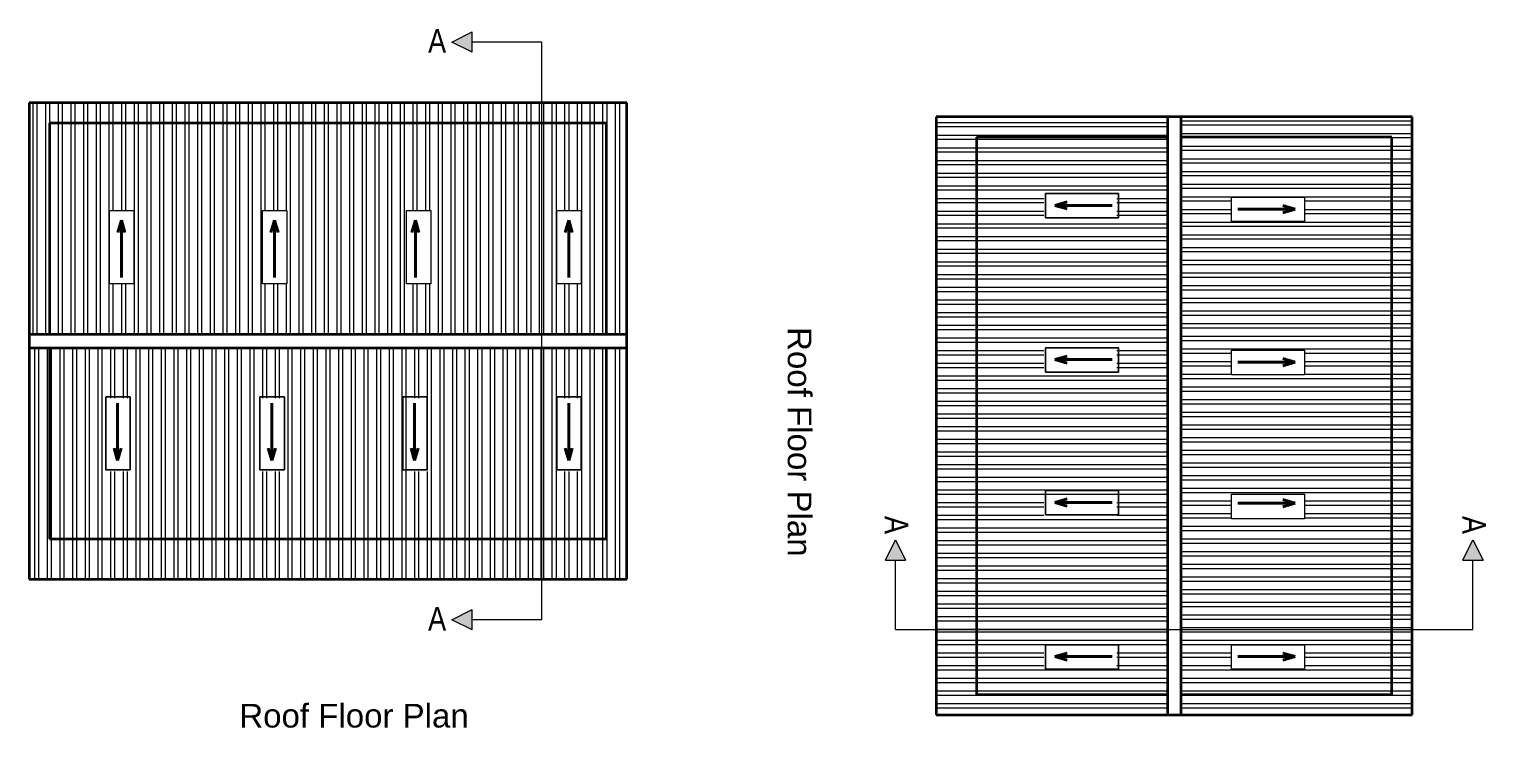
# Model space of a CAD drawing. Header units: inches. Extents: x 94889 to 364662, y -10661 to -3947.
# Drawn here: x 108059 to 108922, y -7500 to -7086 of the extents above; entities that cross this region are included whole.
import ezdxf

# ---------------------------------------------------------------- set-up
doc = ezdxf.new("R2010")
doc.units = ezdxf.units.IN
doc.header["$LTSCALE"] = 2
doc.header["$MEASUREMENT"] = 0
doc.layers.get('0').update_dxf_attribs({"linetype": 'CONTINUOUS'})
for name, color, linetype, lineweight in [('DIM_LINE', 173, 'CONTINUOUS', 20), ('door', 20, 'CONTINUOUS', 35), ('WALL - A', 1, 'CONTINUOUS', 40)]:
    doc.layers.add(name, color=color, linetype=linetype, lineweight=lineweight)
doc.styles.get("Standard").update_dxf_attribs({"font": 'ARIALN.TTF'})
pattern_1 = [(90, (3601.682, 261.018), (-7.5, 0), []), (90, (3604.182, 263.518), (-7.5, 0), [])]
pattern_2 = [(360, (116269.227, 97319.6305), (1e-15, 7.5), []), (360, (116271.727, 97317.1305), (1e-15, 7.5), [])]

msp = doc.modelspace()

# ---------------------------------------------------------------- hatches: boundary and pattern name
at = {"linetype": 'ByBlock', "lineweight": 5}
for points in [[(108309.73, -7093.76), (108321.73, -7099.76), (108321.73, -7087.76)], [(108572.44, -7388.41), (108566.44, -7400.41), (108578.44, -7400.41)], [(108914.44, -7388.41), (108908.44, -7400.41), (108920.44, -7400.41)], [(108309.73, -7435.76), (108321.73, -7441.76), (108321.73, -7429.76)]]:
    msp.add_hatch(color=7, dxfattribs=at).paths.add_polyline_path(points)
at = {"layer": 'DIM_LINE'}
h = msp.add_hatch(dxfattribs=at)
h.set_pattern_fill('ANSI32', color=256, scale=20, angle=45)
h.set_pattern_definition(pattern_1)
h.paths.add_polyline_path([(108362.89, -7129.76), (108059.34, -7129.76), (108059.34, -7266.76), (108362.89, -7266.76)])
h.paths.add_polyline_path([(108197.58, -7193.55), (108212.03, -7193.55), (108212.03, -7236.87), (108197.58, -7236.87)], flags=16)
h.paths.add_polyline_path([(108121.39, -7193.55), (108121.39, -7236.87), (108106.94, -7236.87), (108106.94, -7193.55)], flags=16)
h.paths.add_polyline_path([(108282.81, -7193.55), (108297.26, -7193.55), (108297.26, -7236.87), (108282.81, -7236.87)], flags=16)
h = msp.add_hatch(dxfattribs=at)
h.set_pattern_fill('ANSI32', color=256, scale=20, angle=45)
h.set_pattern_definition(pattern_1)
h.paths.add_polyline_path([(108401.34, -7141.76), (108401.34, -7266.76), (108413.34, -7266.76), (108413.34, -7129.76), (108362.89, -7129.76), (108362.89, -7141.76)])
h = msp.add_hatch(dxfattribs=at)
h.set_pattern_fill('ANSI32', color=256, scale=20, angle=45)
h.set_pattern_definition(pattern_1)
h.paths.add_polyline_path([(108401.34, -7141.76), (108362.89, -7141.76), (108362.89, -7266.76), (108401.34, -7266.76)])
h.paths.add_polyline_path([(108371.86, -7193.55), (108386.31, -7193.55), (108386.31, -7236.87), (108371.86, -7236.87)], flags=16)
h = msp.add_hatch(dxfattribs=at)
h.set_pattern_fill('ANSI32', color=256, scale=20, angle=-45)
h.set_pattern_definition([(360, (108829.117, -7336.355), (1e-15, 7.5), []), (360, (108831.617, -7338.855), (1e-15, 7.5), [])])
h.paths.add_polyline_path([(108596.44, -7441.58), (108596.44, -7138.03), (108733.44, -7138.03), (108733.44, -7441.58)])
h.paths.add_polyline_path([(108660.23, -7290.72), (108703.55, -7290.72), (108703.55, -7276.27), (108660.23, -7276.27)], flags=16)
h.paths.add_polyline_path([(108660.23, -7361.5), (108660.23, -7375.95), (108703.55, -7375.95), (108703.55, -7361.5)], flags=16)
h.paths.add_polyline_path([(108660.23, -7200.07), (108703.55, -7200.07), (108703.55, -7185.62), (108660.23, -7185.62)], flags=16)
h = msp.add_hatch(dxfattribs=at)
h.set_pattern_fill('ANSI32', color=256, scale=20, angle=-45)
h.set_pattern_definition(pattern_2)
h.paths.add_polyline_path([(108878.44, -7441.58), (108878.44, -7138.03), (108741.44, -7138.03), (108741.44, -7441.58)])
h.paths.add_polyline_path([(108814.66, -7276.27), (108814.66, -7290.72), (108771.33, -7290.72), (108771.33, -7276.27)], flags=16)
h.paths.add_polyline_path([(108814.66, -7200.07), (108771.33, -7200.07), (108771.33, -7185.62), (108814.66, -7185.62)], flags=16)
h.paths.add_polyline_path([(108814.66, -7361.5), (108814.66, -7375.95), (108771.33, -7375.95), (108771.33, -7361.5)], flags=16)
h = msp.add_hatch(dxfattribs=at)
h.set_pattern_fill('ANSI32', color=256, scale=20, angle=45)
h.set_pattern_definition([(90, (108257.667, -7179.0926), (-7.5, 0), []), (90, (108260.167, -7176.5926), (-7.5, 0), [])])
h.paths.add_polyline_path([(108362.89, -7411.76), (108059.34, -7411.76), (108059.34, -7274.76), (108362.89, -7274.76)])
h.paths.add_polyline_path([(108212.03, -7347.98), (108212.03, -7304.66), (108197.58, -7304.66), (108197.58, -7347.98)], flags=16)
h.paths.add_polyline_path([(108282.81, -7347.98), (108297.26, -7347.98), (108297.26, -7304.66), (108282.81, -7304.66)], flags=16)
h.paths.add_polyline_path([(108121.39, -7347.98), (108121.39, -7304.66), (108106.94, -7304.66), (108106.94, -7347.98)], flags=16)
h = msp.add_hatch(dxfattribs=at)
h.set_pattern_fill('ANSI32', color=256, scale=20, angle=45)
h.set_pattern_definition(pattern_1)
h.paths.add_polyline_path([(108401.34, -7387.76), (108362.89, -7387.76), (108362.89, -7274.76), (108401.34, -7274.76)])
h.paths.add_polyline_path([(108386.31, -7347.98), (108386.31, -7304.66), (108371.86, -7304.66), (108371.86, -7347.98)], flags=16)
h = msp.add_hatch(dxfattribs=at)
h.set_pattern_fill('ANSI32', color=256, scale=20, angle=45)
h.set_pattern_definition(pattern_1)
h.paths.add_polyline_path([(108413.34, -7411.76), (108362.89, -7411.76), (108362.89, -7387.76), (108401.34, -7387.76), (108401.34, -7274.76), (108413.34, -7274.76)])
h = msp.add_hatch(dxfattribs=at)
h.set_pattern_fill('ANSI32', color=256, scale=20, angle=-45)
h.set_pattern_definition(pattern_2)
h.paths.add_polyline_path([(108596.44, -7492.03), (108596.44, -7441.58), (108620.44, -7441.58), (108620.44, -7480.03), (108733.44, -7480.03), (108733.44, -7492.03)])
h = msp.add_hatch(dxfattribs=at)
h.set_pattern_fill('ANSI32', color=256, scale=20, angle=-45)
h.set_pattern_definition(pattern_2)
h.paths.add_polyline_path([(108620.44, -7480.03), (108620.44, -7441.58), (108733.44, -7441.58), (108733.44, -7480.03)])
h.paths.add_polyline_path([(108660.23, -7465), (108703.55, -7465), (108703.55, -7450.55), (108660.23, -7450.55)], flags=16)
h = msp.add_hatch(dxfattribs=at)
h.set_pattern_fill('ANSI32', color=256, scale=20, angle=-45)
h.set_pattern_definition(pattern_2)
h.paths.add_polyline_path([(108866.44, -7480.03), (108866.44, -7441.58), (108741.44, -7441.58), (108741.44, -7480.03)])
h.paths.add_polyline_path([(108814.66, -7450.55), (108814.66, -7465), (108771.33, -7465), (108771.33, -7450.55)], flags=16)
h = msp.add_hatch(dxfattribs=at)
h.set_pattern_fill('ANSI32', color=256, scale=20, angle=-45)
h.set_pattern_definition(pattern_2)
h.paths.add_polyline_path([(108866.44, -7480.03), (108741.44, -7480.03), (108741.44, -7492.03), (108878.44, -7492.03), (108878.44, -7441.58), (108866.44, -7441.58)])

# ---------------------------------------------------------------- linework, layer by layer
at = {"color": 7, "linetype": 'ByBlock', "lineweight": 5}
for p, q in [((108309.73, -7093.76), (108321.73, -7087.76)), ((108321.73, -7099.76), (108321.73, -7087.76)), ((108321.73, -7099.76), (108309.73, -7093.76)), ((108362.89, -7093.76), (108321.73, -7093.76)), ((108362.89, -7435.76), (108362.89, -7093.76)), ((108566.44, -7400.41), (108572.44, -7388.41)), ((108572.44, -7388.41), (108578.44, -7400.41)), ((108908.44, -7400.41), (108914.44, -7388.41)), ((108914.44, -7388.41), (108920.44, -7400.41)), ((108566.44, -7400.41), (108578.44, -7400.41)), ((108572.44, -7441.58), (108572.44, -7400.41)), ((108908.44, -7400.41), (108920.44, -7400.41)), ((108914.44, -7441.58), (108914.44, -7400.41)), ((108309.73, -7435.76), (108321.73, -7429.76)), ((108321.73, -7441.76), (108309.73, -7435.76)), ((108321.73, -7441.76), (108321.73, -7429.76)), ((108362.89, -7435.76), (108321.73, -7435.76)), ((108572.44, -7441.58), (108914.44, -7441.58))]:
    msp.add_line(p, q, dxfattribs=at)
at = {"layer": 'DIM_LINE'}
for points in [[(108661.18, -7183.41), (108661.18, -7197.87), (108704.51, -7197.87), (108704.51, -7183.41)], [(108704.51, -7183.41), (108704.51, -7197.87), (108661.18, -7197.87), (108661.18, -7183.41)], [(108814.66, -7185.62), (108814.66, -7200.07), (108771.33, -7200.07), (108771.33, -7185.62)], [(108814.66, -7185.62), (108814.66, -7200.07), (108771.33, -7200.07), (108771.33, -7185.62)], [(108106.94, -7193.55), (108121.39, -7193.55), (108121.39, -7236.87), (108106.94, -7236.87)], [(108106.94, -7193.55), (108121.39, -7193.55), (108121.39, -7236.87), (108106.94, -7236.87)], [(108197.58, -7193.55), (108212.03, -7193.55), (108212.03, -7236.87), (108197.58, -7236.87)], [(108282.81, -7193.55), (108297.26, -7193.55), (108297.26, -7236.87), (108282.81, -7236.87)], [(108371.86, -7193.55), (108386.31, -7193.55), (108386.31, -7236.87), (108371.86, -7236.87)], [(108661.18, -7274.74), (108661.18, -7289.19), (108704.51, -7289.19), (108704.51, -7274.74)], [(108704.51, -7274.74), (108704.51, -7289.19), (108661.18, -7289.19), (108661.18, -7274.74)], [(108814.66, -7276.27), (108814.66, -7290.72), (108771.33, -7290.72), (108771.33, -7276.27)], [(108104.73, -7347.03), (108119.18, -7347.03), (108119.18, -7303.7), (108104.73, -7303.7)], [(108104.73, -7303.7), (108119.18, -7303.7), (108119.18, -7347.03), (108104.73, -7347.03)], [(108196.05, -7347.03), (108210.51, -7347.03), (108210.51, -7303.7), (108196.05, -7303.7)], [(108196.05, -7303.7), (108210.51, -7303.7), (108210.51, -7347.03), (108196.05, -7347.03)], [(108280.6, -7347.03), (108295.05, -7347.03), (108295.05, -7303.7), (108280.6, -7303.7)], [(108280.6, -7303.7), (108295.05, -7303.7), (108295.05, -7347.03), (108280.6, -7347.03)], [(108371.86, -7347.03), (108386.31, -7347.03), (108386.31, -7303.7), (108371.86, -7303.7)], [(108371.86, -7303.7), (108386.31, -7303.7), (108386.31, -7347.03), (108371.86, -7347.03)], [(108661.18, -7359.29), (108661.18, -7373.74), (108704.51, -7373.74), (108704.51, -7359.29)], [(108704.51, -7359.29), (108704.51, -7373.74), (108661.18, -7373.74), (108661.18, -7359.29)], [(108814.66, -7361.5), (108814.66, -7375.95), (108771.33, -7375.95), (108771.33, -7361.5)], [(108661.18, -7450.55), (108661.18, -7465), (108704.51, -7465), (108704.51, -7450.55)], [(108704.51, -7450.55), (108704.51, -7465), (108661.18, -7465), (108661.18, -7450.55)], [(108814.66, -7450.55), (108814.66, -7465), (108771.33, -7465), (108771.33, -7450.55)]]:
    msp.add_lwpolyline(points, close=True, dxfattribs=at)
at = {"layer": 'door', "ltscale": 0.5}
for p, q in [((108413.34, -7129.76), (108059.34, -7129.76)), ((108059.34, -7129.76), (108059.34, -7411.76)), ((108413.34, -7411.76), (108413.34, -7129.76)), ((108401.34, -7141.76), (108071.34, -7141.76)), ((108071.34, -7141.76), (108071.34, -7266.76)), ((108401.34, -7266.76), (108401.34, -7141.76)), ((108878.44, -7138.03), (108596.44, -7138.03)), ((108596.44, -7138.03), (108596.44, -7492.03)), ((108733.44, -7138.03), (108733.44, -7492.03)), ((108741.44, -7138.03), (108741.44, -7492.03)), ((108878.44, -7492.03), (108878.44, -7138.03)), ((108733.44, -7150.03), (108620.44, -7150.03)), ((108620.44, -7150.03), (108620.44, -7480.03)), ((108866.44, -7150.03), (108741.44, -7150.03)), ((108866.44, -7480.03), (108866.44, -7150.03)), ((108059.34, -7266.76), (108413.34, -7266.76)), ((108059.34, -7274.76), (108413.34, -7274.76)), ((108071.34, -7274.76), (108071.34, -7387.76)), ((108401.34, -7387.76), (108401.34, -7274.76)), ((108071.34, -7387.76), (108401.34, -7387.76)), ((108059.34, -7411.76), (108413.34, -7411.76)), ((108620.44, -7480.03), (108733.44, -7480.03)), ((108741.44, -7480.03), (108866.44, -7480.03)), ((108596.44, -7492.03), (108878.44, -7492.03))]:
    msp.add_line(p, q, dxfattribs=at)
at = {"layer": 'WALL - A'}
for p, q in [((108666.77, -7190.45), (108674.07, -7188.32)), ((108700.75, -7190.45), (108666.77, -7190.45)), ((108666.77, -7190.45), (108674.07, -7192.57)), ((108775.1, -7192.66), (108809.07, -7192.66)), ((108809.07, -7192.66), (108801.78, -7190.53)), ((108809.07, -7192.66), (108801.78, -7194.78)), ((108113.97, -7199.14), (108111.84, -7206.43)), ((108113.97, -7233.11), (108113.97, -7199.14)), ((108113.97, -7199.14), (108116.09, -7206.43)), ((108204.61, -7199.14), (108202.48, -7206.43)), ((108204.61, -7233.11), (108204.61, -7199.14)), ((108204.61, -7199.14), (108206.74, -7206.43)), ((108288.1, -7199.14), (108285.97, -7206.43)), ((108288.1, -7233.11), (108288.1, -7199.14)), ((108288.1, -7199.14), (108290.22, -7206.43)), ((108378.9, -7199.14), (108376.77, -7206.43)), ((108378.9, -7233.11), (108378.9, -7199.14)), ((108378.9, -7199.14), (108381.02, -7206.43)), ((108666.77, -7281.77), (108674.07, -7279.65)), ((108809.07, -7283.3), (108801.78, -7281.17)), ((108700.75, -7281.77), (108666.77, -7281.77)), ((108666.77, -7281.77), (108674.07, -7283.9)), ((108775.1, -7283.3), (108809.07, -7283.3)), ((108809.07, -7283.3), (108801.78, -7285.42)), ((108111.76, -7307.46), (108111.76, -7341.44)), ((108203.09, -7307.46), (108203.09, -7341.44)), ((108287.63, -7307.46), (108287.63, -7341.44)), ((108378.9, -7307.46), (108378.9, -7341.44)), ((108111.76, -7341.44), (108109.63, -7334.14)), ((108111.76, -7341.44), (108113.88, -7334.14)), ((108203.09, -7341.44), (108200.96, -7334.14)), ((108203.09, -7341.44), (108205.21, -7334.14)), ((108287.63, -7341.44), (108285.51, -7334.14)), ((108287.63, -7341.44), (108289.76, -7334.14)), ((108378.9, -7341.44), (108376.77, -7334.14)), ((108378.9, -7341.44), (108381.02, -7334.14)), ((108666.77, -7366.32), (108674.07, -7364.19)), ((108700.75, -7366.32), (108666.77, -7366.32)), ((108666.77, -7366.32), (108674.07, -7368.45)), ((108775.1, -7366.79), (108809.07, -7366.79)), ((108809.07, -7366.79), (108801.78, -7364.66)), ((108809.07, -7366.79), (108801.78, -7368.91)), ((108666.77, -7457.58), (108674.07, -7455.46)), ((108700.75, -7457.58), (108666.77, -7457.58)), ((108666.77, -7457.58), (108674.07, -7459.71)), ((108775.1, -7457.58), (108809.07, -7457.58)), ((108809.07, -7457.58), (108801.78, -7455.46)), ((108809.07, -7457.58), (108801.78, -7459.71))]:
    msp.add_line(p, q, dxfattribs=at)

# ---------------------------------------------------------------- texts
at = {"color": 7, "linetype": 'ByBlock', "lineweight": 5, "char_height": 14}
for s, insert, width, attachment_point in [('A', (108295.62, -7086.15), 26.5803, 1), ('A', (108295.62, -7428.15), 26.5803, 1), ('{\\fArial CE|b0|i0|c0|p34;Roof\\fArial CE|b0|i0|c238|p34; Floor Plan}', (108251.76, -7492.65), 235.547, 5)]:
    msp.add_mtext(s, dxfattribs=dict(at, insert=insert, width=width, attachment_point=attachment_point))
at = {"color": 7, "linetype": 'ByBlock', "lineweight": 5, "char_height": 14, "rotation": 270}
for s, insert, width, attachment_point in [('{\\fArial CE|b0|i0|c0|p34;Roof\\fArial CE|b0|i0|c238|p34; Floor Plan}', (108515.56, -7330.44), 235.547, 5), ('A', (108580.06, -7374.31), 26.5803, 1), ('A', (108922.06, -7374.31), 26.5803, 1)]:
    msp.add_mtext(s, dxfattribs=dict(at, insert=insert, width=width, attachment_point=attachment_point))

doc.saveas('drawing.dxf')
